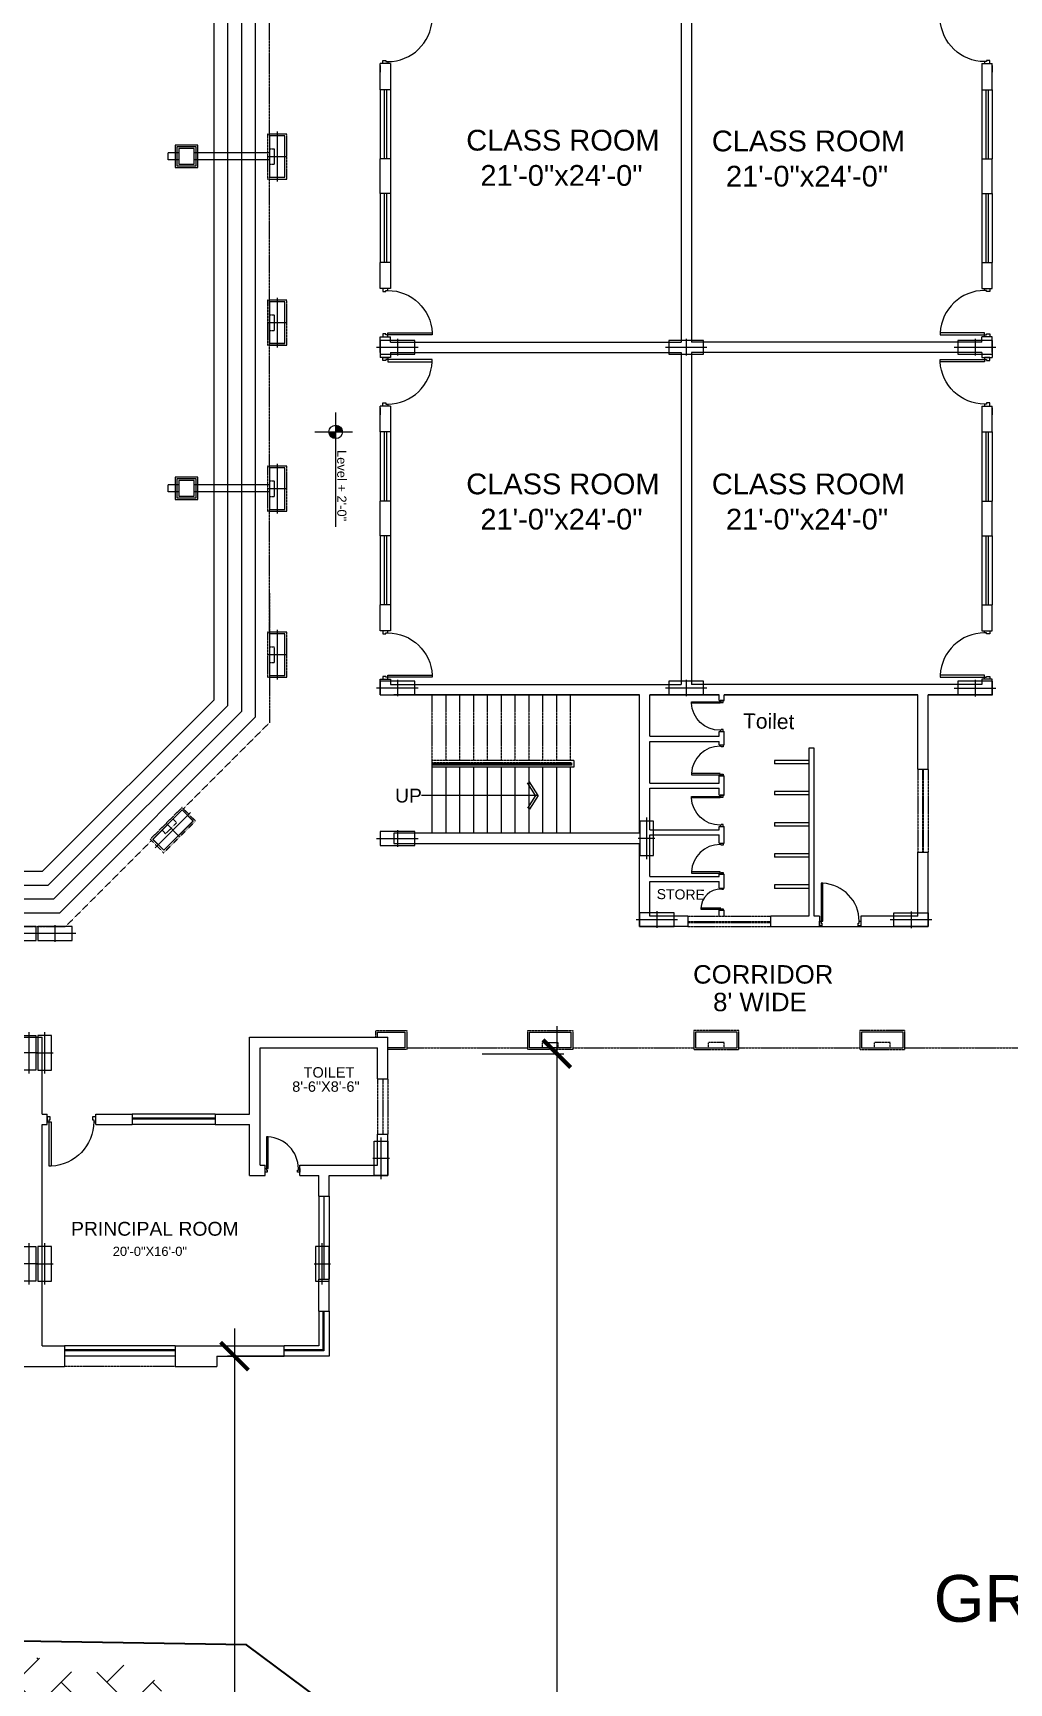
# Model space of a CAD drawing. Header units: inches. Extents: x -110725 to 51121, y 8404 to 44825.
# Drawn here: x 41044 to 41891, y 21177 to 22609 of the extents above; entities that cross this region are included whole.
import ezdxf

# ---------------------------------------------------------------- set-up
doc = ezdxf.new("R2010")
doc.units = ezdxf.units.IN
doc.header["$LTSCALE"] = 0.1
doc.header["$MEASUREMENT"] = 0
doc.linetypes.add('DASHED2', pattern=[0.375, 0.25, -0.125])
doc.layers.get('0').update_dxf_attribs({"color": 1, "lineweight": 0})
doc.layers.get('Defpoints').update_dxf_attribs({"lineweight": 0})
for name, color, linetype, lineweight in [('Col.', 4, 'Continuous', 0), ('CORRIDOR', 3, 'Continuous', 0), ('dim', 252, 'Continuous', 0), ('DOOR', 32, 'Continuous', 0), ('h', 8, 'Continuous', 0), ('HATCH', 5, 'Continuous', 5), ('stair', 5, 'Continuous', 0), ('TEXT', 3, 'Continuous', 0), ('WALL', 7, 'Continuous', 0), ('WIN', 160, 'Continuous', 0), ('wood pergola', 22, 'DASHED2', 0)]:
    doc.layers.add(name, color=color, linetype=linetype, lineweight=lineweight)
doc.layers.add('GREEN BELT', color=80, linetype='Continuous')
doc.styles.add('as', font='arial.ttf')
doc.styles.add('EHSAN', font='arial.ttf', dxfattribs={"height": 54})
doc.dimstyles.new('DIM1', dxfattribs={"dimtxt": 54, "dimasz": 6, "dimexe": 6, "dimexo": 3, "dimgap": 1, "dimtad": 0, "dimzin": 0, "dimdsep": 46, "dimlunit": 4, "dimtxsty": 'EHSAN', "dimblk": 'ARCHTICK', "dimcen": 3, "dimdle": 6, "dimclrd": 4, "dimclre": 4, "dimclrt": 6, "dimadec": 0, "dimazin": 0, "dimtfac": 1, "dimtofl": 0, "dimtmove": 1, "dimatfit": 3, "dimldrblk": 'ARCHTICK', "dimfxl": 4, "dimtolj": 1, "dimtzin": 3, "dimlwd": -1, "dimlwe": -1, "dimarcsym": 0})

# ---------------------------------------------------------------- blocks, each defined once
blk = doc.blocks.new('D-1')
for points in [[(1.5, 34.9), (1.5, 1.9), (3, 1.9), (3, 34.9)], [(2.2, 0.4), (2.2, -1.9), (0, -1.9), (0, 1.9), (1.5, 1.9), (1.5, 0.4)], [(33.7, 0.4), (34.5, 0.4), (34.5, 1.9), (36, 1.9), (36, -1.9), (33.7, -1.9)]]:
    blk.add_lwpolyline(points, close=True)
blk.add_arc((1.5, 1.9), 33, 0, 87.3947)
blk = doc.blocks.new('_ArchTick')
at = {"color": 0, "linetype": 'ByBlock', "const_width": 0.15}
blk.add_lwpolyline([(-0.5, -0.5), (0.5, 0.5)], dxfattribs=at)
blk = doc.blocks.new('*D2553')
at = {"layer": 'Defpoints', "color": 0, "transparency": 16777216}
for p in [(41301.1, 21460.9), (41219, 20426.4), (41230.6, 20426.4, -19.4)]:
    blk.add_point(p, dxfattribs=at)
at = {"layer": 'dim', "color": 4, "transparency": 16777216}
for p, q in [((41219, 21484.9), (41219, 21037.2)), ((41298.1, 21460.9), (41213, 21460.9)), ((41219, 20402.4), (41219, 20850.1)), ((41227.6, 20426.4), (41213, 20426.4))]:
    blk.add_line(p, q, dxfattribs=at)
at = {"layer": 'dim', "color": 4, "transparency": 16777216, "xscale": 24, "yscale": 24, "zscale": 24}
for p, rotation in [((41219, 21460.9), 90), ((41219, 20426.4), 270)]:
    blk.add_blockref('_ArchTick', p, dxfattribs=dict(at, rotation=rotation))
at = {"layer": 'dim', "color": 6, "transparency": 16777216, "insert": (41219, 20943.6), "char_height": 54, "attachment_point": 5, "rotation": 90, "style": 'EHSAN'}
blk.add_mtext('\\A1;73\'-6"', dxfattribs=at)
blk = doc.blocks.new('*D2554')
at = {"layer": 'Defpoints', "color": 0, "transparency": 16777216}
for p in [(41430.7, 21723.2), (41498.6, 20443.4), (41499.1, 20443.4, -20.6)]:
    blk.add_point(p, dxfattribs=at)
at = {"layer": 'dim', "color": 4, "transparency": 16777216}
for p, q in [((41498.6, 21747.2), (41498.6, 21130.1)), ((41433.7, 21723.2), (41504.6, 21723.2)), ((41498.6, 20419.4), (41498.6, 21036.5)), ((41496.1, 20443.4), (41492.6, 20443.4))]:
    blk.add_line(p, q, dxfattribs=at)
at = {"layer": 'dim', "color": 4, "transparency": 16777216, "xscale": 24, "yscale": 24, "zscale": 24}
for p, rotation in [((41498.6, 21723.2), 90), ((41498.6, 20443.4), 270)]:
    blk.add_blockref('_ArchTick', p, dxfattribs=dict(at, rotation=rotation))
at = {"layer": 'dim', "color": 6, "transparency": 16777216, "insert": (41498.6, 21083.3), "char_height": 54, "attachment_point": 5, "rotation": 90, "style": 'EHSAN'}
blk.add_mtext("\\A1;95'", dxfattribs=at)
blk = doc.blocks.new('44')
at = {"layer": 'Col.', "linetype": 'Continuous'}
blk.add_lwpolyline([(-24729.4, 37327.3), (-24729.4, 37339.3), (-24759.4, 37339.3), (-24759.4, 37327.3)], close=True, dxfattribs=at)
at = {"layer": 'dim', "linetype": 'Continuous'}
for p, q in [((-24744.4, 37340.5), (-24744.4, 37326.1)), ((-24762.4, 37333.3), (-24726.4, 37333.3))]:
    blk.add_line(p, q, dxfattribs=at)
blk = doc.blocks.new('DD')
at = {"layer": 'Col.', "linetype": 'Continuous'}
blk.add_lwpolyline([(-25172.1, 37823.6), (-25158.6, 37823.6), (-25158.6, 37859.6), (-25172.1, 37859.6)], close=True, dxfattribs=at)
at = {"layer": 'dim', "linetype": 'Continuous'}
for p, q in [((-25165.4, 37863.2), (-25165.4, 37820)), ((-25173.5, 37841.6), (-25157.3, 37841.6))]:
    blk.add_line(p, q, dxfattribs=at)
blk = doc.blocks.new('FASFF')
at = {"layer": 'Col.', "linetype": 'Continuous'}
blk.add_lwpolyline([(-25273.3, 35953.4), (-25263.8, 35943.9), (-25238.3, 35969.3), (-25247.9, 35978.9)], close=True, dxfattribs=at)
at = {"layer": 'dim', "linetype": 'Continuous'}
for p, q in [((-25240.5, 35976.6), (-25271.1, 35946.1)), ((-25261.5, 35967.1), (-25250.1, 35955.6))]:
    blk.add_line(p, q, dxfattribs=at)
blk = doc.blocks.new('A$C266513BC')
at = {"layer": 'WALL'}
for p, q in [((0, 52.1), (12.5, 58.5)), ((0, 52.1), (86.9, 0)), ((0, 52.1), (0.3, 38)), ((2, 50.9), (13.5, 56.7)), ((2, 50.9), (2.3, 38))]:
    blk.add_line(p, q, dxfattribs=at)

msp = doc.modelspace()

# ---------------------------------------------------------------- hatches: boundary and pattern name
at = {"layer": 'HATCH'}
h = msp.add_hatch(dxfattribs=at)
h.set_pattern_fill('AR-HBONE', color=251, scale=7)
h.set_pattern_definition([(45, (77934.337, 32.81), (3e-15, 39.59798), [84, -28]), (135, (77954.136, 52.61), (3e-15, 39.59798), [84, -28])])
edge = h.paths.add_edge_path()
edge.add_arc((41130.24879, 21080.85288), 46.23757, 321.43452144, 431.43452134)
edge.add_arc((41120.66792, 21154.51345), 38.47577, 309.17031682, 509.43681154)
edge.add_arc((41046.40307, 21152.9625), 46.23757, 27.17260702, 137.17260692)
edge.add_arc((40976.77849, 21171.35578), 38.01942, 20.0565317, 210.02676781)
edge.add_arc((40946.20951, 21106.15277), 46.23757, 92.91069259, 202.91069249)
edge.add_arc((40930.65325, 21050.64149), 46.23757, 125.77973538, 235.77973528)
edge.add_arc((40947.71446, 20995.57413), 46.23757, 158.64877817, 268.64877807)
edge.add_arc((40991.93059, 20958.5818), 46.23757, 191.51782095, 301.51782086)
edge.add_arc((41055.2835, 20914.37486), 39.47334, 173.02945644, 385.74427095)
edge.add_arc((41101.03865, 20976.61882), 46.23757, 257.25590653, 367.25590643)
edge.add_arc((41168.57811, 21013.90172), 38.18832, 235.42339105, 453.26703682)
at = {"layer": 'TEXT'}
h = msp.add_hatch(color=256, dxfattribs=at)
h.paths.add_polyline_path([(41306.7824, 22262.52254), (41312.62939, 22262.52254, 0.4142135624), (41306.7824, 22268.36952)])
h.paths.add_polyline_path([(41306.7824, 22262.52254), (41300.93541, 22262.52254, 0.4142135624), (41306.7824, 22256.67555)])

# ---------------------------------------------------------------- linework, layer by layer
at = {"layer": 'CORRIDOR'}
for p, q in [((41697.73664, 21833.45053), (41697.73664, 21833.45053)), ((41792.98664, 21833.45053), (41792.98664, 21833.45053))]:
    msp.add_line(p, q, dxfattribs=at)
at = {"layer": 'GREEN BELT', "linetype": 'Continuous', "elevation": 8.10112}
msp.add_lwpolyline([(41491.42238, 20428.73676), (41459.86049, 20498.68089), (41456.3901, 20915.90191), (41393.38714, 21088.55853), (41229.50957, 21210.50475), (40819.0224, 21217.05164), (40819.0224, 21217.05164)], dxfattribs=at)
at = {"layer": 'stair', "linetype": 'DASHED2'}
for p, q in [((41390.23664, 22034.60894), (41390.23664, 21975.60894)), ((41402.23664, 22034.60894), (41402.23664, 21977.60894)), ((41414.23664, 22034.60894), (41414.23664, 21977.60894)), ((41426.23664, 22034.60894), (41426.23664, 21977.60894)), ((41438.23664, 22034.60894), (41438.23664, 21977.60894)), ((41450.23664, 22034.60894), (41450.23664, 21977.60894)), ((41462.23664, 22034.60894), (41462.23664, 21977.60894)), ((41474.23664, 22034.60894), (41474.23664, 21977.60894)), ((41486.23664, 22034.60894), (41486.23664, 21977.60894)), ((41498.23664, 22034.60894), (41498.23664, 21977.60894)), ((41510.23664, 22034.60894), (41510.23664, 21977.60894)), ((41513.23664, 21977.60894), (41390.23664, 21977.60894)), ((41511.23664, 21975.60894), (41390.23664, 21975.60894))]:
    msp.add_line(p, q, dxfattribs=at)
at = {"layer": 'stair'}
for p, q in [((41390.23664, 21975.60894), (41390.23664, 21973.60894)), ((41511.23664, 21974.60894), (41390.23664, 21974.60894)), ((41390.23664, 21973.60894), (41390.23664, 21914.76735)), ((41511.23664, 21973.60894), (41390.23664, 21973.60894)), ((41513.23664, 21971.60894), (41390.23664, 21971.60894)), ((41402.23664, 21975.60894), (41402.23664, 21973.60894)), ((41402.23664, 21971.60894), (41402.23664, 21914.76735)), ((41414.23664, 21975.60894), (41414.23664, 21973.60894)), ((41414.23664, 21971.60894), (41414.23664, 21914.76735)), ((41426.23664, 21975.60894), (41426.23664, 21973.60894)), ((41426.23664, 21971.60894), (41426.23664, 21914.76735)), ((41438.23664, 21975.60894), (41438.23664, 21973.60894)), ((41438.23664, 21971.60894), (41438.23664, 21914.76735)), ((41450.23664, 21975.60894), (41450.23664, 21973.60894)), ((41450.23664, 21971.60894), (41450.23664, 21914.76735)), ((41462.23664, 21975.60894), (41462.23664, 21973.60894)), ((41462.23664, 21971.60894), (41462.23664, 21914.76735)), ((41474.23664, 21975.60894), (41474.23664, 21973.60894)), ((41474.23664, 21971.60894), (41474.23664, 21914.76735)), ((41486.23664, 21975.60894), (41486.23664, 21973.60894)), ((41486.23664, 21971.60894), (41486.23664, 21914.76735)), ((41498.23664, 21975.60894), (41498.23664, 21973.60894)), ((41498.23664, 21971.60894), (41498.23664, 21914.76735)), ((41510.23664, 21975.60894), (41510.23664, 21974.60894)), ((41510.23664, 21971.60894), (41510.23664, 21914.76735)), ((41511.23664, 21975.60894), (41511.23664, 21973.60894)), ((41513.23664, 21977.60894), (41513.23664, 21971.60894))]:
    msp.add_line(p, q, dxfattribs=at)
at = {"layer": 'stair', "elevation": 27.16259}
for points in [[(40899.10944, 21845.45053), (41067.37438, 21845.45053), (41237.23664, 22015.31279), (41237.23664, 23859.58394), (41380.83462, 24108.30295), (39889.23638, 25001.69199), (39699.85462, 24685.50107)], [(40899.10944, 21857.45053), (41062.40382, 21857.45053), (41225.23664, 22020.28335), (41225.23664, 23862.79933), (41364.53783, 24104.07608), (39893.36509, 24985.23132), (39710.14931, 24679.33509)], [(40899.10944, 21869.45053), (41057.43325, 21869.45053), (41213.23664, 22025.25392), (41213.23664, 23866.01472), (41348.24104, 24099.84922), (39897.49381, 24968.77065), (39720.444, 24673.16911)], [(40899.10944, 21881.45053), (41052.46269, 21881.45053), (41201.23664, 22030.22448), (41201.23664, 23869.23011), (41331.94425, 24095.62235), (39901.62252, 24952.30997), (39730.7387, 24667.00313)]]:
    msp.add_lwpolyline(points, dxfattribs=at)
at = {"layer": 'TEXT'}
for p, q in [((41306.7824, 22180.26754), (41306.7824, 22279.27645)), ((41288.66524, 22262.52254), (41321.45961, 22262.52254)), ((41726.26807, 21833.47788), (41762.23664, 21833.47788))]:
    msp.add_line(p, q, dxfattribs=at)
msp.add_circle((41306.7824, 22262.52254, 27.16259), 5.84699, dxfattribs=at)
at = {"layer": 'WALL'}
for p, q in [((41606.23664, 22628.45053), (41606.23664, 22340.45053)), ((41615.23664, 22628.45053), (41615.23664, 22340.45053)), ((41354.23664, 22581.95053), (41345.23664, 22581.95053)), ((41354.23664, 22581.95053), (41345.23664, 22581.95053)), ((41345.23664, 22574.45053), (41345.23664, 22581.95053)), ((41345.23664, 22580.45053), (41345.23664, 22574.45053)), ((41345.23664, 22559.29692), (41345.23664, 22574.45053)), ((41354.23664, 22581.95053), (41354.23664, 22574.45053)), ((41354.23664, 22574.45053), (41354.23664, 22559.29692)), ((41867.23664, 22581.95053), (41876.23664, 22581.95053)), ((41867.23664, 22581.95053), (41876.23664, 22581.95053)), ((41867.23664, 22581.95053), (41867.23664, 22574.45053)), ((41867.23664, 22574.45053), (41867.23664, 22559.29692)), ((41876.23664, 22574.45053), (41876.23664, 22581.95053)), ((41876.23664, 22580.45053), (41876.23664, 22574.45053)), ((41876.23664, 22559.29692), (41876.23664, 22574.45053)), ((41354.23664, 22559.29692), (41345.23664, 22559.29692)), ((41867.23664, 22559.29692), (41876.23664, 22559.29692)), ((41354.23664, 22499.45053), (41345.23664, 22499.45053)), ((41345.23664, 22469.45053), (41345.23664, 22499.45053)), ((41354.23664, 22499.45053), (41354.23664, 22469.45053)), ((41867.23664, 22499.45053), (41876.23664, 22499.45053)), ((41867.23664, 22499.45053), (41867.23664, 22469.45053)), ((41876.23664, 22469.45053), (41876.23664, 22499.45053)), ((41354.23664, 22469.45053), (41345.23664, 22469.45053)), ((41867.23664, 22469.45053), (41876.23664, 22469.45053)), ((41345.23664, 22386.95053), (41345.23664, 22409.45053)), ((41354.23664, 22409.45053), (41345.23664, 22409.45053)), ((41354.23664, 22409.45053), (41354.23664, 22386.95053)), ((41867.23664, 22409.45053), (41876.23664, 22409.45053)), ((41867.23664, 22409.45053), (41867.23664, 22386.95053)), ((41876.23664, 22386.95053), (41876.23664, 22409.45053)), ((41354.23664, 22386.95053), (41345.23664, 22386.95053)), ((41354.23664, 22386.95053), (41345.23664, 22386.95053)), ((41867.23664, 22386.95053), (41876.23664, 22386.95053)), ((41867.23664, 22386.95053), (41876.23664, 22386.95053)), ((41345.23664, 22331.45053), (41345.23664, 22344.95053)), ((41345.23664, 22344.95053), (41354.23664, 22344.95053)), ((41345.23664, 22340.45053), (41345.23664, 22326.95053)), ((41354.23664, 22340.45053), (41354.23664, 22344.95053)), ((41354.23664, 22340.45053), (41606.23664, 22340.45053)), ((41867.23664, 22340.45053), (41615.23664, 22340.45053)), ((41867.23664, 22340.45053), (41867.23664, 22344.95053)), ((41876.23664, 22344.95053), (41867.23664, 22344.95053)), ((41876.23664, 22331.45053), (41876.23664, 22344.95053)), ((41876.23664, 22340.45053), (41876.23664, 22326.95053)), ((41354.23664, 22326.95053), (41345.23664, 22326.95053)), ((41354.23664, 22331.45053), (41606.23664, 22331.45053)), ((41354.23664, 22331.45053), (41354.23664, 22326.95053)), ((41606.23664, 22331.45053), (41606.23664, 22043.45053)), ((41867.23664, 22331.45053), (41615.23664, 22331.45053)), ((41615.23664, 22331.45053), (41615.23664, 22043.45053)), ((41867.23664, 22331.45053), (41867.23664, 22326.95053)), ((41867.23664, 22326.95053), (41876.23664, 22326.95053)), ((41354.23664, 22284.95053), (41345.23664, 22284.95053)), ((41345.23664, 22277.45053), (41345.23664, 22284.95053)), ((41345.23664, 22283.45053), (41345.23664, 22277.45053)), ((41354.23664, 22284.95053), (41354.23664, 22277.45053)), ((41867.23664, 22284.95053), (41876.23664, 22284.95053)), ((41867.23664, 22284.95053), (41867.23664, 22277.45053)), ((41876.23664, 22277.45053), (41876.23664, 22284.95053)), ((41876.23664, 22283.45053), (41876.23664, 22277.45053)), ((41345.23664, 22262.45053), (41345.23664, 22277.45053)), ((41354.23664, 22277.45053), (41354.23664, 22262.45053)), ((41867.23664, 22277.45053), (41867.23664, 22262.45053)), ((41876.23664, 22262.45053), (41876.23664, 22277.45053)), ((41354.23664, 22262.45053), (41345.23664, 22262.45053)), ((41867.23664, 22262.45053), (41876.23664, 22262.45053)), ((41354.23664, 22202.45053), (41345.23664, 22202.45053)), ((41345.23664, 22172.45053), (41345.23664, 22202.45053)), ((41354.23664, 22202.45053), (41354.23664, 22172.45053)), ((41867.23664, 22202.45053), (41876.23664, 22202.45053)), ((41867.23664, 22202.45053), (41867.23664, 22172.45053)), ((41876.23664, 22172.45053), (41876.23664, 22202.45053)), ((41354.23664, 22172.45053), (41345.23664, 22172.45053)), ((41867.23664, 22172.45053), (41876.23664, 22172.45053)), ((41345.23664, 22089.95053), (41345.23664, 22112.45053)), ((41354.23664, 22112.45053), (41345.23664, 22112.45053)), ((41354.23664, 22112.45053), (41354.23664, 22089.95053)), ((41867.23664, 22112.45053), (41876.23664, 22112.45053)), ((41867.23664, 22112.45053), (41867.23664, 22089.95053)), ((41876.23664, 22089.95053), (41876.23664, 22112.45053)), ((41354.23664, 22089.95053), (41345.23664, 22089.95053)), ((41867.23664, 22089.95053), (41876.23664, 22089.95053)), ((41345.23664, 22034.45053), (41345.23664, 22047.95053)), ((41345.23664, 22047.95053), (41354.23664, 22047.95053)), ((41354.23664, 22047.95053), (41354.23664, 22043.45053)), ((41354.23664, 22043.45053), (41606.23664, 22043.45053)), ((41855.23664, 22043.45053), (41615.23664, 22043.45053)), ((41867.23664, 22043.45053), (41615.23664, 22043.45053)), ((41876.23664, 22047.95053), (41867.23664, 22047.95053)), ((41867.23664, 22047.95053), (41867.23664, 22043.45053)), ((41876.23664, 22034.45053), (41876.23664, 22047.95053)), ((41345.23664, 22034.45053), (41570.23664, 22034.45053)), ((41570.23664, 22034.45053), (41357.23664, 22034.45053)), ((41570.23664, 22034.45053), (41379.73664, 22034.45053)), ((41570.23664, 21914.60894), (41570.23664, 22034.45053)), ((41579.23664, 22034.45053), (41639.23664, 22034.45053)), ((41639.23664, 22034.45053), (41579.23664, 22034.45053)), ((41579.23664, 21998.50334), (41579.23664, 22034.45053)), ((41639.23664, 22029.60053), (41639.23664, 22034.45053)), ((41639.23664, 22029.60053), (41643.73664, 22029.60053)), ((41643.73664, 22034.45053), (41811.73664, 22034.45053)), ((41811.73664, 22034.45053), (41643.73664, 22034.45053)), ((41643.73664, 22029.60053), (41643.73664, 22034.45053)), ((41811.73664, 21970.02974), (41811.73664, 22034.45053)), ((41876.23664, 22034.45053), (41820.73664, 22034.45053)), ((41820.73664, 22034.45053), (41864.23664, 22034.45053)), ((41820.73664, 21970.02974), (41820.73664, 22034.45053)), ((41579.23664, 21998.50334), (41639.23664, 21998.50334)), ((41639.23664, 21998.50334), (41639.23664, 22002.60053)), ((41639.23664, 22002.60053), (41643.73664, 22002.60053)), ((41643.73664, 21991.09084), (41643.73664, 22002.60053)), ((41579.23664, 21994.00334), (41639.23664, 21994.00334)), ((41579.23664, 21957.99364), (41579.23664, 21994.00334)), ((41639.23664, 21991.09084), (41639.23664, 21994.00334)), ((41639.23664, 21991.09084), (41643.73664, 21991.09084)), ((41721.73664, 21988.10894), (41717.23664, 21988.10894)), ((41717.23664, 21988.10894), (41717.23664, 21842.60894)), ((41721.73664, 21842.60894), (41721.73664, 21988.10894)), ((41687.23664, 21977.60894), (41687.23664, 21974.60894)), ((41717.23664, 21977.60894), (41687.23664, 21977.60894)), ((41687.23664, 21977.60894), (41687.23664, 21974.60894)), ((41717.23664, 21977.60894), (41687.23664, 21977.60894)), ((41717.23664, 21974.60894), (41687.23664, 21974.60894)), ((41717.23664, 21974.60894), (41687.23664, 21974.60894)), ((41811.73664, 21970.02974), (41820.73664, 21970.02974)), ((41579.23664, 21957.99364), (41639.23664, 21957.99364)), ((41579.23664, 21953.49364), (41639.23664, 21953.49364)), ((41579.23664, 21917.48394), (41579.23664, 21953.49364)), ((41639.23664, 21957.99364), (41639.23664, 21964.09084)), ((41639.23664, 21964.09084), (41643.73664, 21964.09084)), ((41639.23664, 21947.33114), (41639.23664, 21953.49364)), ((41643.73664, 21947.33114), (41643.73664, 21964.09084)), ((41639.23664, 21947.33114), (41643.73664, 21947.33114)), ((41687.23664, 21950.60894), (41687.23664, 21947.60894)), ((41717.23664, 21950.60894), (41687.23664, 21950.60894)), ((41687.23664, 21950.60894), (41687.23664, 21947.60894)), ((41717.23664, 21950.60894), (41687.23664, 21950.60894)), ((41717.23664, 21947.60894), (41687.23664, 21947.60894)), ((41717.23664, 21947.60894), (41687.23664, 21947.60894)), ((41357.30434, 21914.60894), (41357.30434, 21905.45053)), ((41570.23664, 21914.60894), (41357.30434, 21914.60894)), ((41579.23664, 21917.48394), (41639.23664, 21917.48394)), ((41579.23664, 21912.98394), (41639.23664, 21912.98394)), ((41579.23664, 21876.97424), (41579.23664, 21912.98394)), ((41639.23664, 21917.48394), (41639.23664, 21920.33114)), ((41639.23664, 21920.33114), (41643.73664, 21920.33114)), ((41639.23664, 21905.82144), (41639.23664, 21912.98394)), ((41643.73664, 21905.82144), (41643.73664, 21920.33114)), ((41687.23664, 21923.60894), (41687.23664, 21920.60894)), ((41717.23664, 21923.60894), (41687.23664, 21923.60894)), ((41717.23664, 21920.60894), (41687.23664, 21920.60894)), ((41357.30434, 21905.45053), (41570.23664, 21905.45053)), ((41570.23664, 21833.45053), (41570.23664, 21905.45053)), ((41639.23664, 21905.82144), (41643.73664, 21905.82144)), ((41687.23664, 21896.60894), (41687.23664, 21893.60894)), ((41717.23664, 21896.60894), (41687.23664, 21896.60894)), ((41811.73664, 21842.60894), (41811.73664, 21898.02974)), ((41811.73664, 21898.02974), (41820.73664, 21898.02974)), ((41820.73664, 21833.45053), (41820.73664, 21898.02974)), ((41717.23664, 21893.60894), (41687.23664, 21893.60894)), ((41579.23664, 21876.97424), (41639.23664, 21876.97424)), ((41579.23664, 21842.60894), (41579.23664, 21872.47424)), ((41579.23664, 21872.47424), (41639.23664, 21872.47424)), ((41639.23664, 21876.97424), (41639.23664, 21878.82144)), ((41639.23664, 21878.82144), (41643.73664, 21878.82144)), ((41639.23664, 21866.87424), (41639.23664, 21872.47424)), ((41643.73664, 21866.87424), (41643.73664, 21878.82144)), ((41687.23664, 21869.60894), (41687.23664, 21866.60894)), ((41717.23664, 21869.60894), (41687.23664, 21869.60894)), ((41639.23664, 21866.87424), (41643.73664, 21866.87424)), ((41717.23664, 21866.60894), (41687.23664, 21866.60894)), ((41612.22334, 21842.60894), (41579.23664, 21842.60894)), ((41612.22334, 21842.60894), (41612.22334, 21833.45053)), ((41639.23664, 21842.60894), (41639.23664, 21847.76864)), ((41639.23664, 21847.76864), (41643.73664, 21847.76864)), ((41643.73664, 21842.60894), (41643.73664, 21847.76864)), ((41684.22334, 21833.45053), (41684.22334, 21842.60894)), ((41717.23664, 21842.60894), (41684.22334, 21842.60894)), ((41726.26807, 21842.60894), (41721.73664, 21842.60894)), ((41726.26807, 21842.60894), (41726.26807, 21833.45053)), ((41811.73664, 21842.60894), (41762.23664, 21842.60894)), ((41762.23664, 21842.60894), (41762.23664, 21833.45053)), ((41612.22334, 21833.45053), (41570.23664, 21833.45053)), ((41684.22334, 21833.45053), (41726.26807, 21833.45053)), ((41762.23664, 21833.45053), (41820.73664, 21833.45053)), ((40995.10944, 21737.45053), (41052.10944, 21737.45053)), ((41052.10944, 21670.89746), (41052.10944, 21737.45053)), ((41232.10944, 21737.45053), (41352.10944, 21737.45053)), ((41232.10944, 21670.89746), (41232.10944, 21737.45053)), ((41241.10944, 21728.45053), (41343.10944, 21728.45053)), ((41241.10944, 21626.45053), (41241.10944, 21728.45053)), ((41343.10944, 21701.45053), (41343.10944, 21728.45053)), ((41352.10944, 21701.45053), (41352.10944, 21737.45053)), ((41343.10944, 21701.45053), (41352.10944, 21701.45053)), ((41052.10944, 21670.89746), (41056.60944, 21670.89746)), ((41056.60944, 21661.89746), (41056.60944, 21670.89746)), ((41098.60944, 21661.89746), (41098.60944, 21670.89746)), ((41098.60944, 21670.89746), (41130.10944, 21670.89746)), ((41130.10944, 21670.89746), (41130.10944, 21661.89746)), ((41202.10944, 21670.89746), (41202.10944, 21661.89746)), ((41202.10944, 21670.89746), (41232.10944, 21670.89746)), ((41052.10944, 21469.89746), (41052.10944, 21661.89746)), ((41052.10944, 21642.95053), (41052.10944, 21661.89746)), ((41052.10944, 21661.89746), (41056.60944, 21661.89746)), ((41098.60944, 21661.89746), (41130.10944, 21661.89746)), ((41202.10944, 21661.89746), (41232.10944, 21661.89746)), ((41232.10944, 21617.45053), (41232.10944, 21661.89746)), ((41343.10944, 21626.45053), (41343.10944, 21653.45053)), ((41343.10944, 21653.45053), (41352.10944, 21653.45053)), ((41352.10944, 21617.45053), (41352.10944, 21653.45053)), ((41241.10944, 21626.45053), (41245.60944, 21626.45053)), ((41245.60944, 21617.45053), (41245.60944, 21626.45053)), ((41275.60944, 21617.45053), (41275.60944, 21626.45053)), ((41275.60944, 21626.45053), (41343.10944, 21626.45053)), ((41232.10944, 21617.45053), (41245.60944, 21617.45053)), ((41275.60944, 21617.45053), (41292.10944, 21617.45053)), ((41292.10944, 21599.56227), (41292.10944, 21617.45053)), ((41301.10944, 21617.45053), (41352.10944, 21617.45053)), ((41301.10944, 21599.56227), (41301.10944, 21617.45053)), ((41292.10944, 21599.56227), (41301.10944, 21599.56227)), ((41292.10944, 21499.89746), (41292.10944, 21527.56227)), ((41292.10944, 21527.56227), (41301.10944, 21527.56227)), ((41301.10944, 21499.89746), (41301.10944, 21527.56227)), ((41292.10944, 21499.89746), (41301.10944, 21499.89746)), ((41052.10944, 21469.89746), (41071.60944, 21469.89746)), ((41052.10944, 21469.89746), (41071.60944, 21469.89746)), ((41071.60944, 21469.89746), (41071.60944, 21451.89746)), ((41167.60944, 21469.89746), (41262.10944, 21469.89746)), ((41167.60944, 21469.89746), (41167.60944, 21451.89746)), ((41262.10944, 21460.89746), (41262.10944, 21469.89746)), ((41203.60944, 21460.89746), (41262.10944, 21460.89746)), ((41203.60944, 21460.89746), (41203.60944, 21451.89746)), ((41035.60944, 21451.89746), (41071.60944, 21451.89746)), ((41167.60944, 21451.89746), (41203.60944, 21451.89746))]:
    msp.add_line(p, q, dxfattribs=at)
at = {"layer": 'WALL', "elevation": 27.16259}
for points in [[(41249.23664, 22483.35539), (41262.73664, 22483.35539), (41262.73664, 22519.35539), (41249.23664, 22519.35539)], [(41184.10579, 22494.80424), (41184.10579, 22508.30424), (41170.60579, 22508.30424), (41170.60579, 22494.80424)], [(41249.23664, 22339.35539), (41262.73664, 22339.35539), (41262.73664, 22375.35539), (41249.23664, 22375.35539)], [(41249.23664, 22195.35539), (41262.73664, 22195.35539), (41262.73664, 22231.35539), (41249.23664, 22231.35539)], [(41184.10579, 22206.80424), (41184.10579, 22220.30424), (41170.60579, 22220.30424), (41170.60579, 22206.80424)], [(41249.23664, 22051.35539), (41262.73664, 22051.35539), (41262.73664, 22087.35539), (41249.23664, 22087.35539)], [(41148.06287, 21909.16846), (41157.60881, 21899.62252), (41183.06465, 21925.07836), (41173.51871, 21934.6243)], [(41474.83178, 21728.45053), (41474.83178, 21741.95053), (41510.83178, 21741.95053), (41510.83178, 21728.45053)], [(41654.83178, 21728.45053), (41654.83178, 21741.95053), (41618.83178, 21741.95053), (41618.83178, 21728.45053)], [(41798.83178, 21728.45053), (41798.83178, 21741.95053), (41762.83178, 21741.95053), (41762.83178, 21728.45053)]]:
    msp.add_lwpolyline(points, close=True, dxfattribs=at)
msp.add_lwpolyline([(41343.10944, 21737.45053), (41343.10944, 21741.95053), (41366.83178, 21741.95053), (41366.83178, 21728.45053), (41352.10944, 21728.45053)], dxfattribs=at)
at = {"layer": 'WIN', "linetype": 'DASHED2'}
for p, q in [((41249.23664, 22519.35539), (41249.23664, 22771.35539)), ((41249.23664, 22508.10539), (41253.73664, 22508.10539)), ((41253.73664, 22494.60539), (41253.73664, 22508.10539)), ((41249.23664, 22494.60539), (41253.73664, 22494.60539)), ((41249.23664, 22231.35539), (41249.23664, 22483.35539)), ((41249.23664, 22364.10539), (41253.73664, 22364.10539)), ((41253.73664, 22350.60539), (41253.73664, 22364.10539)), ((41249.23664, 22350.60539), (41253.73664, 22350.60539)), ((41249.23664, 22220.10539), (41253.73664, 22220.10539)), ((41253.73664, 22206.60539), (41253.73664, 22220.10539)), ((41249.23664, 22206.60539), (41253.73664, 22206.60539)), ((41249.23664, 22087.35539), (41249.23664, 22195.35539)), ((41249.23664, 22122.57553), (41249.23664, 22010.34223)), ((41249.23664, 22076.10539), (41253.73664, 22076.10539)), ((41253.73664, 22062.60539), (41253.73664, 22076.10539)), ((41249.23664, 22062.60539), (41253.73664, 22062.60539)), ((41174.57937, 21935.68496), (41249.23664, 22010.34223)), ((41811.73664, 21970.02974), (41811.73664, 21898.02974)), ((41815.65675, 21970.02974), (41815.65675, 21898.02974)), ((41816.15675, 21970.02974), (41816.15675, 21898.02974)), ((41820.73664, 21970.02974), (41820.73664, 21898.02974)), ((41165.56376, 21926.66935), (41168.74574, 21923.48737)), ((41156.01782, 21917.12341), (41159.1998, 21913.94143)), ((41159.1998, 21913.94143), (41168.74574, 21923.48737)), ((41072.34494, 21833.45053), (41147.00221, 21908.1078)), ((41612.22334, 21842.60894), (41684.22334, 21842.60894)), ((40899.10944, 21833.45053), (41072.34494, 21833.45053)), ((41612.22334, 21838.02974), (41684.22334, 21838.02974)), ((41612.22334, 21837.02974), (41684.22334, 21837.02974)), ((41612.22334, 21833.45053), (41684.22334, 21833.45053)), ((41486.08178, 21728.45053), (41486.08178, 21732.95053)), ((41486.08178, 21732.95053), (41499.58178, 21732.95053)), ((41499.58178, 21728.45053), (41499.58178, 21732.95053)), ((41630.08178, 21728.45053), (41630.08178, 21732.95053)), ((41643.58178, 21732.95053), (41630.08178, 21732.95053)), ((41643.58178, 21728.45053), (41643.58178, 21732.95053)), ((41774.08178, 21728.45053), (41774.08178, 21732.95053)), ((41787.58178, 21732.95053), (41774.08178, 21732.95053)), ((41787.58178, 21728.45053), (41787.58178, 21732.95053)), ((41343.10944, 21701.45053), (41343.10944, 21653.45053)), ((41347.60944, 21701.45053), (41347.60944, 21653.45053)), ((41352.10944, 21701.45053), (41352.10944, 21653.45053)), ((41352.10944, 21701.45053), (41352.10944, 21653.45053))]:
    msp.add_line(p, q, dxfattribs=at)
at = {"layer": 'WIN'}
for p, q in [((41345.23664, 22559.29692), (41345.23664, 22499.45053)), ((41348.73664, 22559.29692), (41348.73664, 22499.45053)), ((41350.73664, 22559.29692), (41350.73664, 22499.45053)), ((41354.23664, 22559.29692), (41354.23664, 22499.45053)), ((41867.23664, 22559.29692), (41867.23664, 22499.45053)), ((41870.73664, 22559.29692), (41870.73664, 22499.45053)), ((41872.73664, 22559.29692), (41872.73664, 22499.45053)), ((41876.23664, 22559.29692), (41876.23664, 22499.45053)), ((41345.23664, 22469.45053), (41345.23664, 22409.45053)), ((41348.73664, 22469.45053), (41348.73664, 22409.45053)), ((41350.73664, 22469.45053), (41350.73664, 22409.45053)), ((41354.23664, 22469.45053), (41354.23664, 22409.45053)), ((41867.23664, 22469.45053), (41867.23664, 22409.45053)), ((41870.73664, 22469.45053), (41870.73664, 22409.45053)), ((41872.73664, 22469.45053), (41872.73664, 22409.45053)), ((41876.23664, 22469.45053), (41876.23664, 22409.45053)), ((41345.23664, 22262.45053), (41345.23664, 22202.45053)), ((41348.73664, 22262.45053), (41348.73664, 22202.45053)), ((41350.73664, 22262.45053), (41350.73664, 22202.45053)), ((41354.23664, 22262.45053), (41354.23664, 22202.45053)), ((41867.23664, 22262.45053), (41867.23664, 22202.45053)), ((41870.73664, 22262.45053), (41870.73664, 22202.45053)), ((41872.73664, 22262.45053), (41872.73664, 22202.45053)), ((41876.23664, 22262.45053), (41876.23664, 22202.45053)), ((41345.23664, 22172.45053), (41345.23664, 22112.45053)), ((41348.73664, 22172.45053), (41348.73664, 22112.45053)), ((41350.73664, 22172.45053), (41350.73664, 22112.45053)), ((41354.23664, 22172.45053), (41354.23664, 22112.45053)), ((41867.23664, 22172.45053), (41867.23664, 22112.45053)), ((41870.73664, 22172.45053), (41870.73664, 22112.45053)), ((41872.73664, 22172.45053), (41872.73664, 22112.45053)), ((41876.23664, 22172.45053), (41876.23664, 22112.45053)), ((41202.10944, 21670.89746), (41130.10944, 21670.89746)), ((41202.10944, 21667.39746), (41130.10944, 21667.39746)), ((41202.10944, 21666.39746), (41130.10944, 21666.39746)), ((41202.10944, 21661.89746), (41130.10944, 21661.89746)), ((41292.10944, 21599.56227), (41292.10944, 21527.56227)), ((41296.60944, 21599.56227), (41296.60944, 21527.56227)), ((41301.10944, 21599.56227), (41301.10944, 21527.56227)), ((41292.10944, 21499.89746), (41292.10944, 21469.89746)), ((41295.60944, 21499.89746), (41295.60944, 21466.39746)), ((41296.60944, 21499.89746), (41296.60944, 21465.39746)), ((41301.10944, 21499.89746), (41301.10944, 21460.89746)), ((41167.60944, 21469.89746), (41071.60944, 21469.89746)), ((41292.10944, 21469.89746), (41262.10944, 21469.89746)), ((41167.60944, 21466.39746), (41071.60944, 21466.39746)), ((41167.60944, 21465.39746), (41071.60944, 21465.39746)), ((41167.60944, 21460.89746), (41071.60944, 21460.89746)), ((41295.60944, 21466.39746), (41262.10944, 21466.39746)), ((41296.60944, 21465.39746), (41262.10944, 21465.39746)), ((41301.10944, 21460.89746), (41262.10944, 21460.89746))]:
    msp.add_line(p, q, dxfattribs=at)
at = {"layer": 'WIN', "linetype": 'Continuous'}
for p, q in [((41161.60579, 22498.55424), (41161.60579, 22504.55424)), ((41170.60579, 22504.55424), (41161.60579, 22504.55424)), ((41170.60579, 22498.55424), (41161.60579, 22498.55424)), ((41249.35579, 22504.55424), (41184.10579, 22504.55424)), ((41249.35579, 22498.55424), (41184.10579, 22498.55424)), ((41161.60579, 22210.55424), (41161.60579, 22216.55424)), ((41170.60579, 22216.55424), (41161.60579, 22216.55424)), ((41249.35579, 22216.55424), (41184.10579, 22216.55424)), ((41170.60579, 22210.55424), (41161.60579, 22210.55424)), ((41249.35579, 22210.55424), (41184.10579, 22210.55424))]:
    msp.add_line(p, q, dxfattribs=at)
at = {"layer": 'WIN', "linetype": 'Continuous', "elevation": 27.16259}
for points in [[(41187.10579, 22491.80424), (41187.10579, 22511.30424), (41167.60579, 22511.30424), (41167.60579, 22491.80424)], [(41185.60579, 22493.30424), (41185.60579, 22509.80424), (41169.10579, 22509.80424), (41169.10579, 22493.30424)], [(41187.10579, 22203.80424), (41187.10579, 22223.30424), (41167.60579, 22223.30424), (41167.60579, 22203.80424)], [(41185.60579, 22205.30424), (41185.60579, 22221.80424), (41169.10579, 22221.80424), (41169.10579, 22205.30424)]]:
    msp.add_lwpolyline(points, close=True, dxfattribs=at)
at = {"layer": 'WIN', "linetype": 'DASHED2', "elevation": 27.16259}
for points in [[(41247.73664, 22481.85539), (41264.23664, 22481.85539), (41264.23664, 22520.85539), (41247.73664, 22520.85539)], [(41247.73664, 22337.85539), (41264.23664, 22337.85539), (41264.23664, 22376.85539), (41247.73664, 22376.85539)], [(41247.73664, 22193.85539), (41264.23664, 22193.85539), (41264.23664, 22232.85539), (41247.73664, 22232.85539)], [(41247.73664, 22049.85539), (41264.23664, 22049.85539), (41264.23664, 22088.85539), (41247.73664, 22088.85539)], [(41145.94155, 21909.16846), (41157.60881, 21897.5012), (41185.18597, 21925.07836), (41173.51871, 21936.74562)], [(41473.33178, 21726.95053), (41473.33178, 21743.45053), (41512.33178, 21743.45053), (41512.33178, 21726.95053)], [(41656.33178, 21726.95053), (41656.33178, 21743.45053), (41617.33178, 21743.45053), (41617.33178, 21726.95053)], [(41800.33178, 21726.95053), (41800.33178, 21743.45053), (41761.33178, 21743.45053), (41761.33178, 21726.95053)]]:
    msp.add_lwpolyline(points, close=True, dxfattribs=at)
for points in [[(41341.60944, 21737.45053), (41341.60944, 21743.45053), (41368.33178, 21743.45053), (41368.33178, 21726.95053), (41352.10944, 21726.95053)], [(41368.33178, 21728.45053), (41473.33178, 21728.45053)], [(41512.33178, 21728.45053), (41617.33178, 21728.45053)], [(41656.33178, 21728.45053), (41761.33178, 21728.45053)], [(41800.33178, 21728.45053), (41958.73664, 21728.45053)]]:
    msp.add_lwpolyline(points, dxfattribs=at)
at = {"layer": 'wood pergola'}
msp.add_line((41167.60944, 21451.89746), (41071.60944, 21451.89746), dxfattribs=at)

# ---------------------------------------------------------------- block references
at = {"layer": 'Col.', "linetype": 'Continuous'}
for name, p in [('DD', (66421.37935, -15340.25068, 27.16259)), ('DD', (66421.37935, -15484.25068, 27.16259)), ('44', (66104.65608, -14997.38137, 27.16259)), ('44', (66355.15608, -14997.38137, 27.16259)), ('44', (66605.65608, -14997.38137, 27.16259)), ('DD', (66421.37935, -15628.25068, 27.16259)), ('DD', (66421.37935, -15772.25068, 27.16259)), ('44', (66104.65608, -15292.88137, 27.16259)), ('44', (66355.15608, -15292.88137, 27.16259)), ('44', (66605.65608, -15292.95285, 27.16259)), ('FASFF', (66421.37935, -14044.25068, 27.16259)), ('44', (66104.65608, -15423.38137, 27.16259)), ('44', (66329.65608, -15493.76126, 27.16259))]:
    msp.add_blockref(name, p, dxfattribs=at)
for p, rotation in [((4243.10848, -2834.38971, 27.16259), 270), ((16287.44, 59160.78243, 27.16259), 180), ((16318.94, 59160.78243, 27.16259), 180), ((78387.69134, 46468.36998, 27.16259), 90), ((78387.69134, 46285.36998, 27.16259), 90), ((78628.44134, 46285.36998, 27.16259), 90)]:
    msp.add_blockref('44', p, dxfattribs=dict(at, rotation=rotation))
at = {"layer": 'Col.', "linetype": 'Continuous', "xscale": -1}
msp.add_blockref('44', (17061.31719, -15493.88137, 27.16259), dxfattribs=at)
at = {"layer": 'Col.', "linetype": 'Continuous', "xscale": -1, "rotation": 270}
for p in [(3707.52755, 46468.36998, 27.16259), (4012.77755, 46376.86998, 27.16259), (3707.52755, 46285.36998, 27.16259)]:
    msp.add_blockref('44', p, dxfattribs=at)
at = {"layer": 'DOOR'}
for p, xscale, yscale, zscale, rotation in [((41349.73664, 22623.95053, 27.16259), 1.166666666666686, 1.166666666666686, 1.166666666666686, 270), ((41871.73664, 22623.95053, 27.16259), -1.166666666666686, 1.166666666661229, 1.166666666661804, 90), ((41349.73664, 22344.95053, 27.16259), -1.166666666666686, 1.166666666661229, 1.166666666661804, 270), ((41871.73664, 22344.95053, 27.16259), 1.166666666666686, 1.166666666666686, 1.166666666666686, 90), ((41349.73664, 22326.95053, 27.16259), 1.166666666666686, 1.166666666666686, 1.166666666666686, 270), ((41871.73664, 22326.95053, 27.16259), -1.166666666666686, 1.166666666661229, 1.166666666661804, 90), ((41349.73664, 22047.95053, 27.16259), -1.166666666666686, 1.166666666661229, 1.166666666661804, 270), ((41871.73664, 22047.95053, 27.16259), 1.166666666666686, 1.166666666666686, 1.166666666666686, 90), ((41641.48664, 22029.60053, 27.16259), -0.7500000000000451, 0.749999999996537, 0.7499999999969068, 90), ((41641.48664, 21964.09084, 27.16259), 0.7500000000000451, 0.7500000000000451, 0.7500000000000451, 90), ((41641.48664, 21947.33114, 27.16259), -0.7500000000000451, 0.749999999996537, 0.7499999999969068, 90), ((41641.48664, 21878.82144, 27.16259), 0.7500000000000451, 0.7500000000000451, 0.7500000000000451, 90), ((41641.8978, 21847.76864, 27.16259), 0.5307112426313134, 0.5307112426313134, 0.5307112426313134, 90), ((41056.60944, 21666.39746, 27.16259), -1.166666666666666, 1.166666666661209, 1.166666666661779, 180)]:
    msp.add_blockref('D-1', p, dxfattribs=dict(at, xscale=xscale, yscale=yscale, zscale=zscale, rotation=rotation))
msp.add_blockref('D-1', (41726.26807, 21836.16928, 27.16259), dxfattribs=at)
at = {"layer": 'DOOR', "xscale": 0.833333333333333, "yscale": 0.833333333333333, "zscale": 0.833333333333333}
msp.add_blockref('D-1', (41245.60944, 21621.95053, 27.16259), dxfattribs=at)
at = {"layer": 'h', "linetype": 'Continuous', "xscale": -1, "rotation": 329.0806050620785}
msp.add_blockref('A$C266513BC', (41455.59236, 21902.44126, 27.16259), dxfattribs=at)

# ---------------------------------------------------------------- texts
at = {"layer": 'TEXT', "style": 'as'}
for s, height, p in [('CLASS ROOM', 18, (41419.97773, 22506.53745)), ('CLASS ROOM', 18, (41632.96126, 22505.88377)), ('21\'-0"x24\'-0"', 18, (41432.24364, 22475.98557)), ('21\'-0"x24\'-0"', 18, (41645.22716, 22475.33188)), ('CLASS ROOM', 18, (41419.97773, 22208.40367)), ('CLASS ROOM', 18, (41632.96126, 22208.40367)), ('21\'-0"x24\'-0"', 18, (41432.24364, 22177.85179)), ('21\'-0"x24\'-0"', 18, (41645.22716, 22177.85179)), (' UP', 12, (41353.57695, 21941.07223)), ('CORRIDOR', 16, (41616.71307, 21784.02409)), ("8' WIDE", 16, (41634.07316, 21760.06749)), ('TOILET', 9, (41278.92749, 21702.54038)), ('8\'-6"X8\'-6"', 9, (41269.04762, 21690.2112)), ('PRINCIPAL ROOM', 12, (41077.24241, 21565.36632)), ('20\'-0"X16\'-0"', 8, (41113.39701, 21547.8199)), ('GREEN/ LAWN', 40.5, (41825.42493, 21230.54072))]:
    msp.add_text(s, height=height, dxfattribs=at).set_placement(p)
for s, height, rotation, p in [('Level + 2\'-0"', 8, 270, (41308.07316, 22246.80874)), ('Toilet', 13.053336, 359.08060506, (41659.91678, 22005.3972)), ('STORE', 8.702224, 359.08060506, (41585.06194, 21857.37004))]:
    msp.add_text(s, height=height, rotation=rotation, dxfattribs=at).set_placement(p)

# ---------------------------------------------------------------- dimensions: what is measured, and where the dimension line sits
at = {"layer": 'dim'}
for base, p1, p2, text, picture, middle in [((41498.58302, 20443.44393, 27.16259), (41430.71226, 21723.15711, 27.16259), (41499.14531, 20443.44393, 6.55238), "95'", '*D2554', (41498.58302, 21083.30052, 27.16259)), ((41218.99911, 20426.35173, 27.16259), (41301.10944, 21460.89746, 27.16259), (41230.58484, 20426.35173, 7.74372), '73\'-6"', '*D2553', (41218.99911, 20943.6246, 27.16259))]:
    dim = msp.add_linear_dim(base=base, p1=p1, p2=p2, angle=90, text=text, dimstyle='DIM1', override={"dimtxt": 36, "dimasz": 24, "dimdle": 24}, dxfattribs=at)
    dim.commit()
    dim.dimension.update_dxf_attribs({"geometry": picture, "text_midpoint": middle})

doc.saveas('drawing.dxf')
